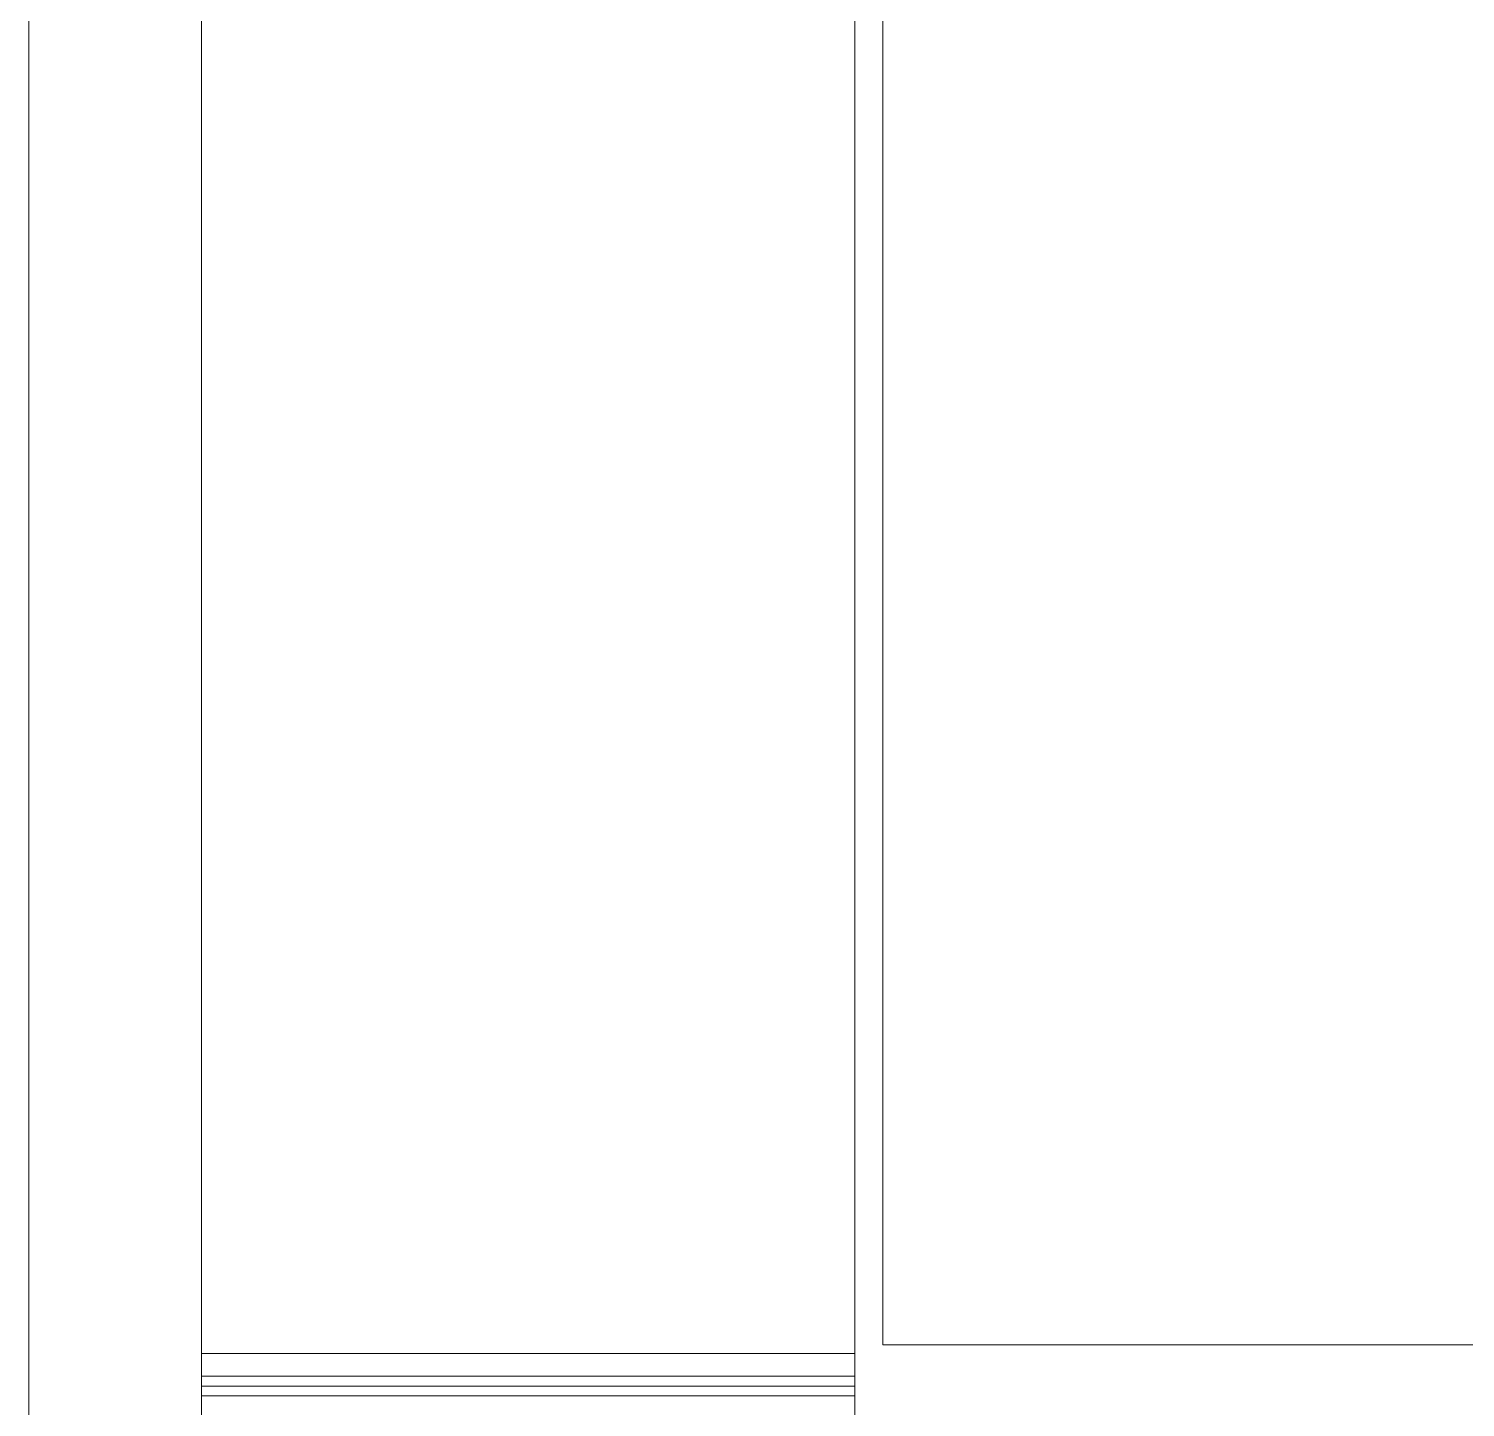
# Model space of a CAD drawing. Header units: metres. Extents: x 75097 to 220695, y -1557923 to -1361206.
# Drawn here: x 131341.7 to 131775.8, y -1408948.1 to -1408531.5 of the extents above; entities that cross this region are included whole.
import ezdxf

# ---------------------------------------------------------------- set-up
doc = ezdxf.new("R2010")
doc.units = ezdxf.units.M
doc.layers.get('0').update_dxf_attribs({"lineweight": 0})
for name, color, linetype, lineweight in [('A-100 - Copy$0$Medical Equipment and Furniture', 8, 'Continuous', 0), ('A-100 - Copy$0$Medical Equipment and Furniture1', 8, 'Continuous', 5), ('A-100 - Copy$0$Walls', 8, 'Continuous', 0)]:
    doc.layers.add(name, color=color, linetype=linetype, lineweight=lineweight)

# ---------------------------------------------------------------- blocks, each defined once
blk = doc.blocks.new('A-100 - Copy$0$GF21008-P')
at = {"layer": 'A-100 - Copy$0$Medical Equipment and Furniture1'}
for p, q in [((-0.77088, 0), (0.79062, 0)), ((0.00691, -0.1974), (0.00691, 0)), ((0.00987, -0.1974), (0.00987, 0)), ((0.01283, -0.1974), (0.01283, 0)), ((0.01974, -0.1974), (0.01974, 0)), ((-0.7767, -0.1974), (0.79645, -0.1974)), ((0.02235, -0.20585), (0.02235, -0.73852)), ((0.02235, -0.20585), (0.63897, -0.20585))]:
    blk.add_line(p, q, dxfattribs=at)
blk = doc.blocks.new('A-100 - Copy')
at = {"layer": 'A-100 - Copy$0$Walls'}
blk.add_line((131341.65, -1407230.62, 0), (131341.65, -1411527.69, 0), dxfattribs=at)
at = {"layer": 'A-100 - Copy$0$Medical Equipment and Furniture', "xscale": 1000.000000000003, "yscale": 1000.000000000003, "zscale": 1000.000000000003, "rotation": 90}
blk.add_blockref('A-100 - Copy$0$GF21008-P', (131393.91, -1408951.56, 0), dxfattribs=at)

msp = doc.modelspace()

# ---------------------------------------------------------------- block references
msp.add_blockref('A-100 - Copy', (0, 0))

doc.saveas('drawing.dxf')
